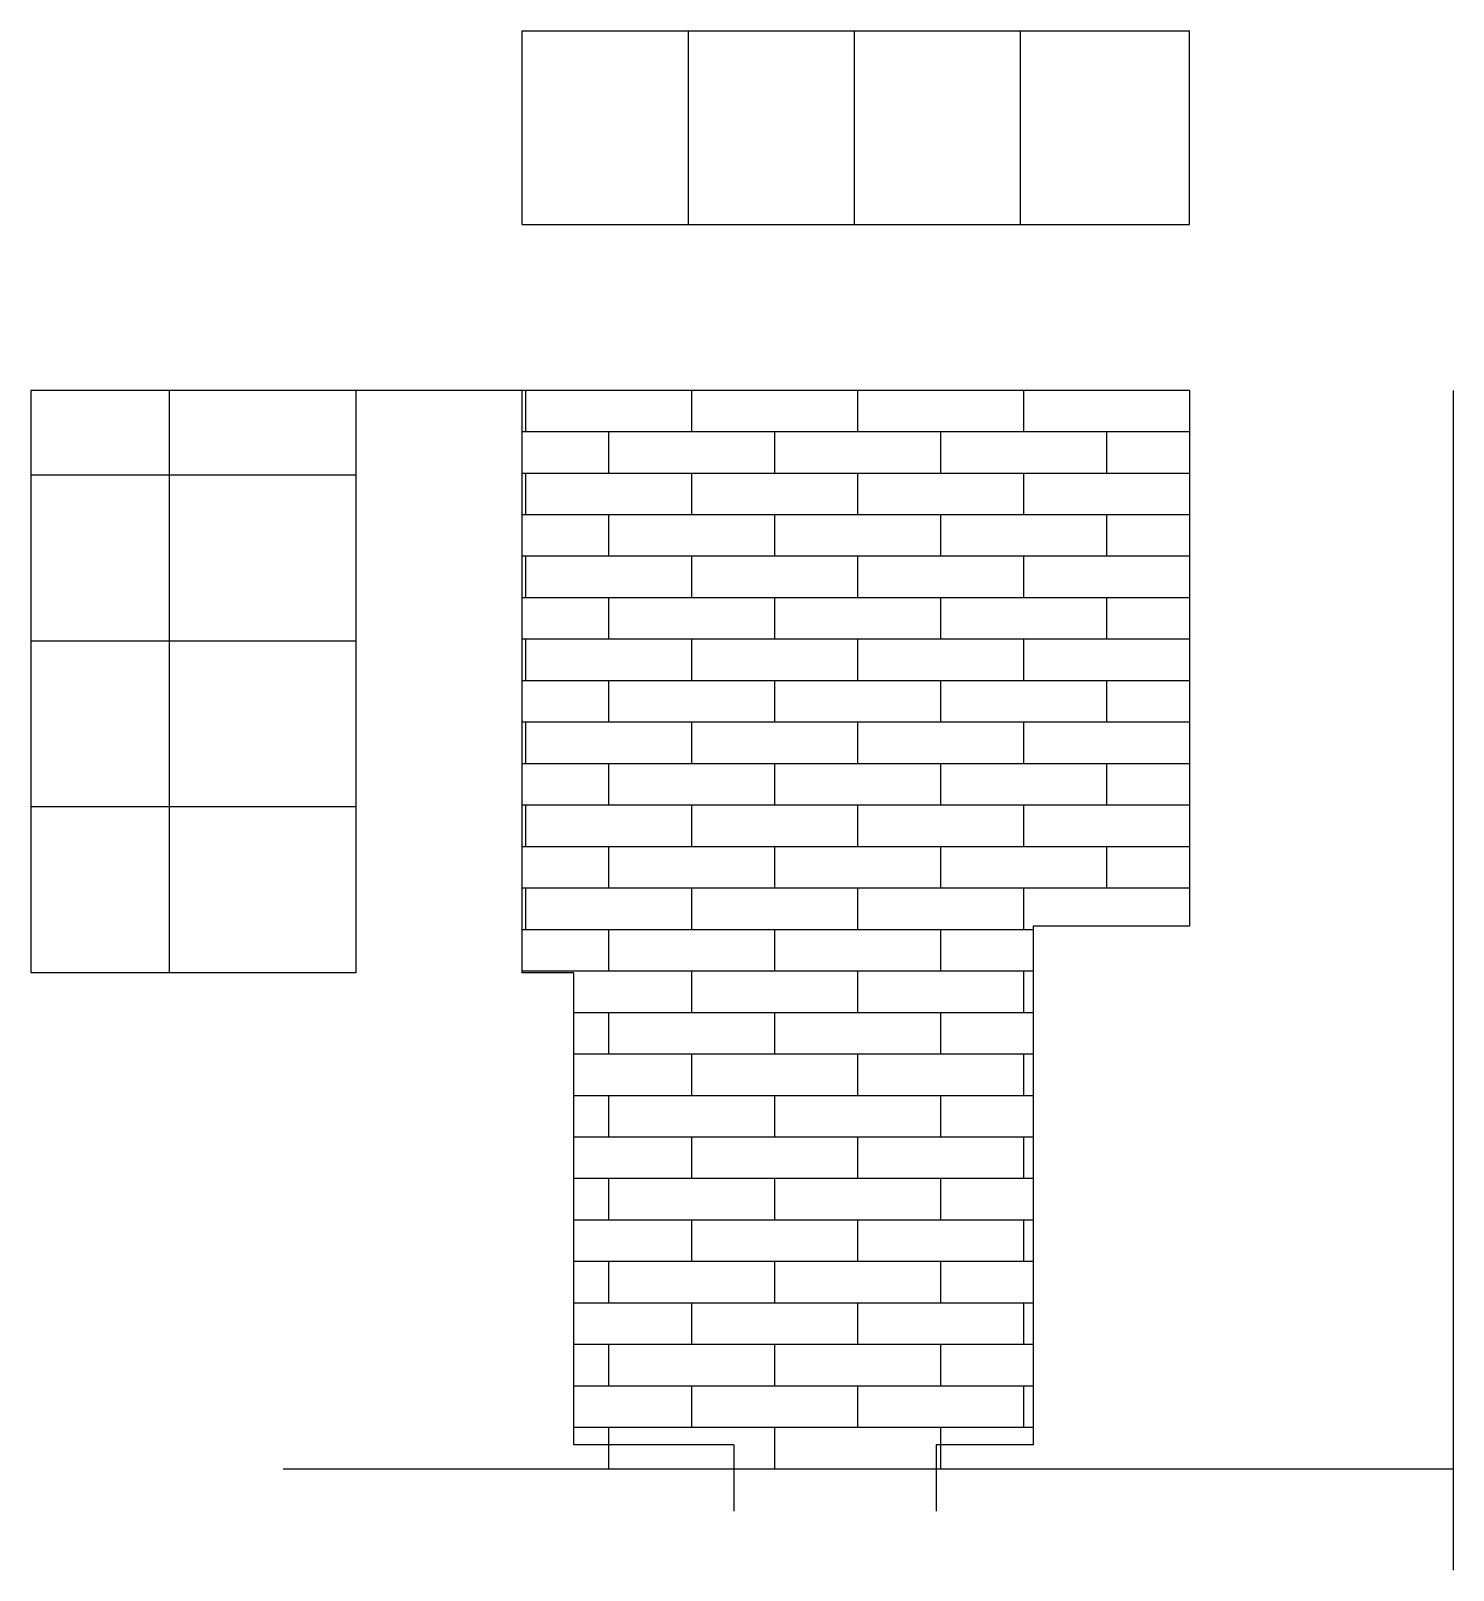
# Model space of a CAD drawing. Header units: inches. Extents: x -173 to 6851, y -1827 to 3486.
# Drawn here: x -172.5 to 33.1, y 3263.7 to 3486.3 of the extents above; entities that cross this region are included whole.
import ezdxf

# ---------------------------------------------------------------- set-up
doc = ezdxf.new("R2010")
doc.units = ezdxf.units.IN
doc.header["$MEASUREMENT"] = 0
doc.layers.add('e1', color=7, linetype='Continuous')
doc.layers.add('millwork', color=253, linetype='Continuous')

msp = doc.modelspace()

# ---------------------------------------------------------------- linework, layer by layer
at = {"layer": 'e1'}
for p, q in [((-101.52, 3458.34), (-101.52, 3486.34)), ((-101.52, 3486.34), (-5.02, 3486.34)), ((-77.52, 3486.34), (-77.52, 3458.34)), ((-53.52, 3486.34), (-53.52, 3458.34)), ((-29.52, 3486.34), (-29.52, 3458.34)), ((-5.02, 3458.34), (-5.02, 3486.34)), ((-101.52, 3458.34), (-5.02, 3458.34)), ((-125.52, 3434.34), (-172.52, 3434.34)), ((-172.52, 3434.34), (-172.52, 3350.09)), ((-152.52, 3434.34), (-152.52, 3350.09)), ((-125.52, 3434.34), (-125.52, 3350.09)), ((-101.02, 3434.34), (-125.52, 3434.34)), ((-101.02, 3434.34), (-101.02, 3428.34)), ((-77.02, 3434.34), (-77.02, 3428.34)), ((-53.02, 3434.34), (-53.02, 3428.34)), ((-29.02, 3434.34), (-29.02, 3428.34)), ((-5.02, 3428.34), (-101.52, 3428.34)), ((-89.02, 3428.34), (-89.02, 3422.34)), ((-65.02, 3428.34), (-65.02, 3422.34)), ((-41.02, 3428.34), (-41.02, 3422.34)), ((-17.02, 3428.34), (-17.02, 3422.34)), ((-125.52, 3422.09), (-172.52, 3422.09)), ((-5.02, 3422.34), (-101.52, 3422.34)), ((-101.02, 3422.34), (-101.02, 3416.34)), ((-77.02, 3422.34), (-77.02, 3416.34)), ((-53.02, 3422.34), (-53.02, 3416.34)), ((-29.02, 3422.34), (-29.02, 3416.34)), ((-5.02, 3416.34), (-101.52, 3416.34)), ((-89.02, 3416.34), (-89.02, 3410.34)), ((-65.02, 3416.34), (-65.02, 3410.34)), ((-41.02, 3416.34), (-41.02, 3410.34)), ((-17.02, 3416.34), (-17.02, 3410.34)), ((-5.02, 3410.34), (-101.52, 3410.34)), ((-101.02, 3410.34), (-101.02, 3404.34)), ((-77.02, 3410.34), (-77.02, 3404.34)), ((-53.02, 3410.34), (-53.02, 3404.34)), ((-29.02, 3410.34), (-29.02, 3404.34)), ((-5.02, 3404.34), (-101.52, 3404.34)), ((-89.02, 3404.34), (-89.02, 3398.34)), ((-65.02, 3404.34), (-65.02, 3398.34)), ((-41.02, 3404.34), (-41.02, 3398.34)), ((-17.02, 3404.34), (-17.02, 3398.34)), ((-125.52, 3398.09), (-172.52, 3398.09)), ((-5.02, 3398.34), (-101.52, 3398.34)), ((-101.02, 3398.34), (-101.02, 3392.34)), ((-77.02, 3398.34), (-77.02, 3392.34)), ((-53.02, 3398.34), (-53.02, 3392.34)), ((-29.02, 3398.34), (-29.02, 3392.34)), ((-5.02, 3392.34), (-101.52, 3392.34)), ((-89.02, 3392.34), (-89.02, 3386.34)), ((-65.02, 3392.34), (-65.02, 3386.34)), ((-41.02, 3392.34), (-41.02, 3386.34)), ((-17.02, 3392.34), (-17.02, 3386.34)), ((-5.02, 3386.34), (-101.52, 3386.34)), ((-101.02, 3386.34), (-101.02, 3380.34)), ((-77.02, 3386.34), (-77.02, 3380.34)), ((-53.02, 3386.34), (-53.02, 3380.34)), ((-29.02, 3386.34), (-29.02, 3380.34)), ((-5.02, 3380.34), (-101.52, 3380.34)), ((-89.02, 3380.34), (-89.02, 3374.34)), ((-65.02, 3380.34), (-65.02, 3374.34)), ((-41.02, 3380.34), (-41.02, 3374.34)), ((-17.02, 3380.34), (-17.02, 3374.34)), ((-125.52, 3374.09), (-172.52, 3374.09)), ((-5.02, 3374.34), (-101.52, 3374.34)), ((-101.02, 3374.34), (-101.02, 3368.34)), ((-77.02, 3374.34), (-77.02, 3368.34)), ((-53.02, 3374.34), (-53.02, 3368.34)), ((-29.02, 3374.34), (-29.02, 3368.34)), ((-5.02, 3368.34), (-101.52, 3368.34)), ((-89.02, 3368.34), (-89.02, 3362.34)), ((-65.02, 3368.34), (-65.02, 3362.34)), ((-41.02, 3368.34), (-41.02, 3362.34)), ((-17.02, 3368.34), (-17.02, 3362.34)), ((-5.02, 3362.34), (-101.52, 3362.34)), ((-101.02, 3362.34), (-101.02, 3356.34)), ((-77.02, 3362.34), (-77.02, 3356.34)), ((-77.02, 3362.34), (-77.02, 3356.34)), ((-53.02, 3362.34), (-53.02, 3356.34)), ((-53.02, 3362.34), (-53.02, 3356.34)), ((-29.02, 3362.34), (-29.02, 3356.34)), ((-29.02, 3362.34), (-29.02, 3356.34)), ((-27.64, 3356.34), (-101.52, 3356.34)), ((-89.02, 3356.34), (-89.02, 3350.34)), ((-89.02, 3356.34), (-89.02, 3350.34)), ((-65.02, 3356.34), (-65.02, 3350.34)), ((-65.02, 3356.34), (-65.02, 3350.34)), ((-41.02, 3356.34), (-41.02, 3350.34)), ((-41.02, 3356.34), (-41.02, 3350.34)), ((-125.52, 3350.09), (-172.52, 3350.09)), ((-27.64, 3350.34), (-101.52, 3350.34)), ((-77.02, 3350.34), (-77.02, 3344.34)), ((-53.02, 3350.34), (-53.02, 3344.34)), ((-29.02, 3350.34), (-29.02, 3344.34)), ((-27.64, 3344.34), (-94.02, 3344.34)), ((-89.02, 3344.34), (-89.02, 3338.34)), ((-65.02, 3344.34), (-65.02, 3338.34)), ((-41.02, 3344.34), (-41.02, 3338.34)), ((-27.64, 3338.34), (-94.02, 3338.34)), ((-77.02, 3338.34), (-77.02, 3332.34)), ((-53.02, 3338.34), (-53.02, 3332.34)), ((-29.02, 3338.34), (-29.02, 3332.34)), ((-27.64, 3332.34), (-94.02, 3332.34)), ((-89.02, 3332.34), (-89.02, 3326.34)), ((-65.02, 3332.34), (-65.02, 3326.34)), ((-41.02, 3332.34), (-41.02, 3326.34)), ((-27.64, 3326.34), (-94.02, 3326.34)), ((-77.02, 3326.34), (-77.02, 3320.34)), ((-53.02, 3326.34), (-53.02, 3320.34)), ((-29.02, 3326.34), (-29.02, 3320.34)), ((-27.64, 3320.34), (-94.02, 3320.34)), ((-89.02, 3320.34), (-89.02, 3314.34)), ((-65.02, 3320.34), (-65.02, 3314.34)), ((-41.02, 3320.34), (-41.02, 3314.34)), ((-27.64, 3314.34), (-94.02, 3314.34)), ((-77.02, 3314.34), (-77.02, 3308.34)), ((-53.02, 3314.34), (-53.02, 3308.34)), ((-29.02, 3314.34), (-29.02, 3308.34)), ((-27.64, 3308.34), (-94.02, 3308.34)), ((-89.02, 3308.34), (-89.02, 3302.34)), ((-65.02, 3308.34), (-65.02, 3302.34)), ((-41.02, 3308.34), (-41.02, 3302.34)), ((-27.64, 3302.34), (-94.02, 3302.34)), ((-77.02, 3302.34), (-77.02, 3296.34)), ((-53.02, 3302.34), (-53.02, 3296.34)), ((-29.02, 3302.34), (-29.02, 3296.34)), ((-27.64, 3296.34), (-94.02, 3296.34)), ((-89.02, 3296.34), (-89.02, 3290.34)), ((-65.02, 3296.34), (-65.02, 3290.34)), ((-41.02, 3296.34), (-41.02, 3290.34)), ((-27.64, 3290.34), (-94.02, 3290.34)), ((-77.02, 3290.34), (-77.02, 3284.34)), ((-53.02, 3290.34), (-53.02, 3284.34)), ((-29.02, 3290.34), (-29.02, 3284.34)), ((-27.64, 3284.34), (-94.02, 3284.34)), ((-89.02, 3284.34), (-89.02, 3278.34)), ((-65.02, 3284.34), (-65.02, 3278.34)), ((-41.02, 3284.34), (-41.02, 3278.34)), ((33.08, 3278.34), (-136.06, 3278.34))]:
    msp.add_line(p, q, dxfattribs=at)
at = {"layer": 'millwork'}
for p, q in [((-101.52, 3350.09), (-101.52, 3434.34)), ((-5.02, 3434.34), (-101.52, 3434.34)), ((-5.02, 3434.34), (-5.02, 3356.84)), ((33.08, 3434.34), (33.08, 3263.72)), ((-5.02, 3356.84), (-27.64, 3356.84)), ((-27.64, 3356.84), (-27.64, 3281.84)), ((-94.02, 3350.09), (-101.52, 3350.09)), ((-94.02, 3281.84), (-94.02, 3350.09)), ((-70.89, 3281.84), (-94.02, 3281.84)), ((-70.89, 3281.84), (-70.89, 3272.27)), ((-27.64, 3281.84), (-41.64, 3281.84)), ((-41.64, 3281.84), (-41.64, 3272.27))]:
    msp.add_line(p, q, dxfattribs=at)

doc.saveas('drawing.dxf')
